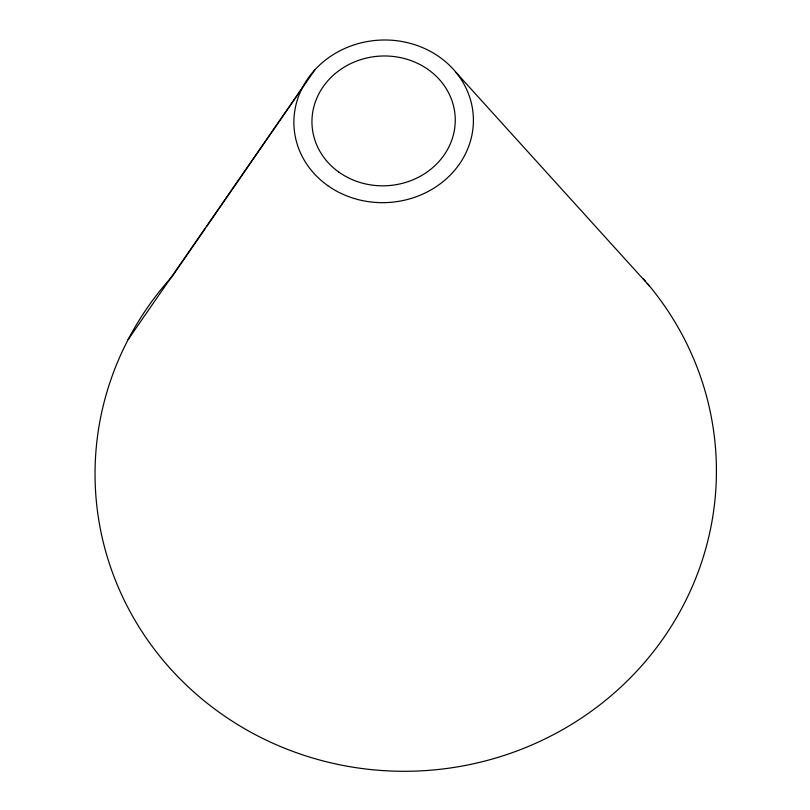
<?xml version="1.0" encoding="UTF-8"?>
<svg xmlns="http://www.w3.org/2000/svg" width="810" height="810" viewBox="0 0 810 810"><rect width="100%" height="100%" fill="white"/><g stroke="black" fill="none" stroke-linecap="round" stroke-linejoin="round"><path stroke-width="1.21" d="M205.082 228.815L172.084 276.595A310.736 298.789 -3.6 0 0 187.981 686.647A310.736 298.789 -3.6 0 0 614.608 692.682A310.736 298.789 -3.6 0 0 647.241 283.318M206.51 226.729L314.827 69.893M128.101 339.613L302.343 87.784M455.919 72.303L649.64 286.203M643.13 278.559A310.736 298.789 -3.6 0 1 645.611 281.404M327.736 185.591A89.788 81.294 -3.6 0 0 472.412 132.384A89.788 81.294 -3.6 0 0 350.77 46.028A89.788 81.294 -3.6 0 0 327.736 185.591M338.823 172.084A71.675 64.891 -3.6 0 0 454.44 129.904A71.675 64.891 -3.6 0 0 357.564 60.72A71.675 64.891 -3.6 0 0 338.823 172.084"/></g></svg>
